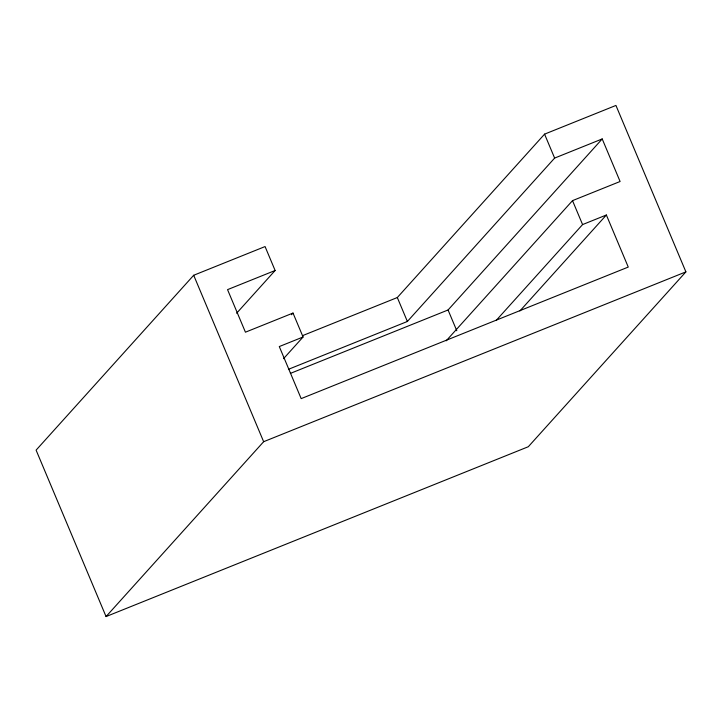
<?xml version="1.0" encoding="UTF-8"?>
<svg xmlns="http://www.w3.org/2000/svg" width="722" height="722" viewBox="0 0 722 722"><rect width="100%" height="100%" fill="white"/><g stroke="black" fill="none" stroke-linecap="round" stroke-linejoin="round"><path stroke-width="1.08" d="M236.617 313.231L275.127 270.497L265.064 246.563L193.695 275.272L36.1 450.131L106.062 616.561L528.305 446.728L685.9 271.869L615.938 105.439L544.568 134.139L397.317 297.536L302.41 335.703M291.517 314.729L293.015 313.059L303.078 336.993L283.529 358.69M106.062 616.561L263.647 441.702L685.9 271.869M288.484 369.294L407.379 321.47L554.631 158.082L602.211 138.94L620.099 181.502L572.519 200.635L446.196 340.811M290.379 373.4L448.064 309.982L602.211 138.94M496.104 320.523L582.582 224.578L606.372 215.003L628.257 267.068L301.173 398.625L279.288 346.56L303.078 336.993M519.903 310.956L606.372 215.003M275.127 270.497L227.547 289.639L245.435 332.192L293.015 313.059M544.568 134.139L554.631 158.082M572.519 200.635L582.582 224.578M448.064 309.982L456.791 330.739M397.317 297.536L407.379 321.47M193.695 275.272L263.647 441.702"/></g></svg>
